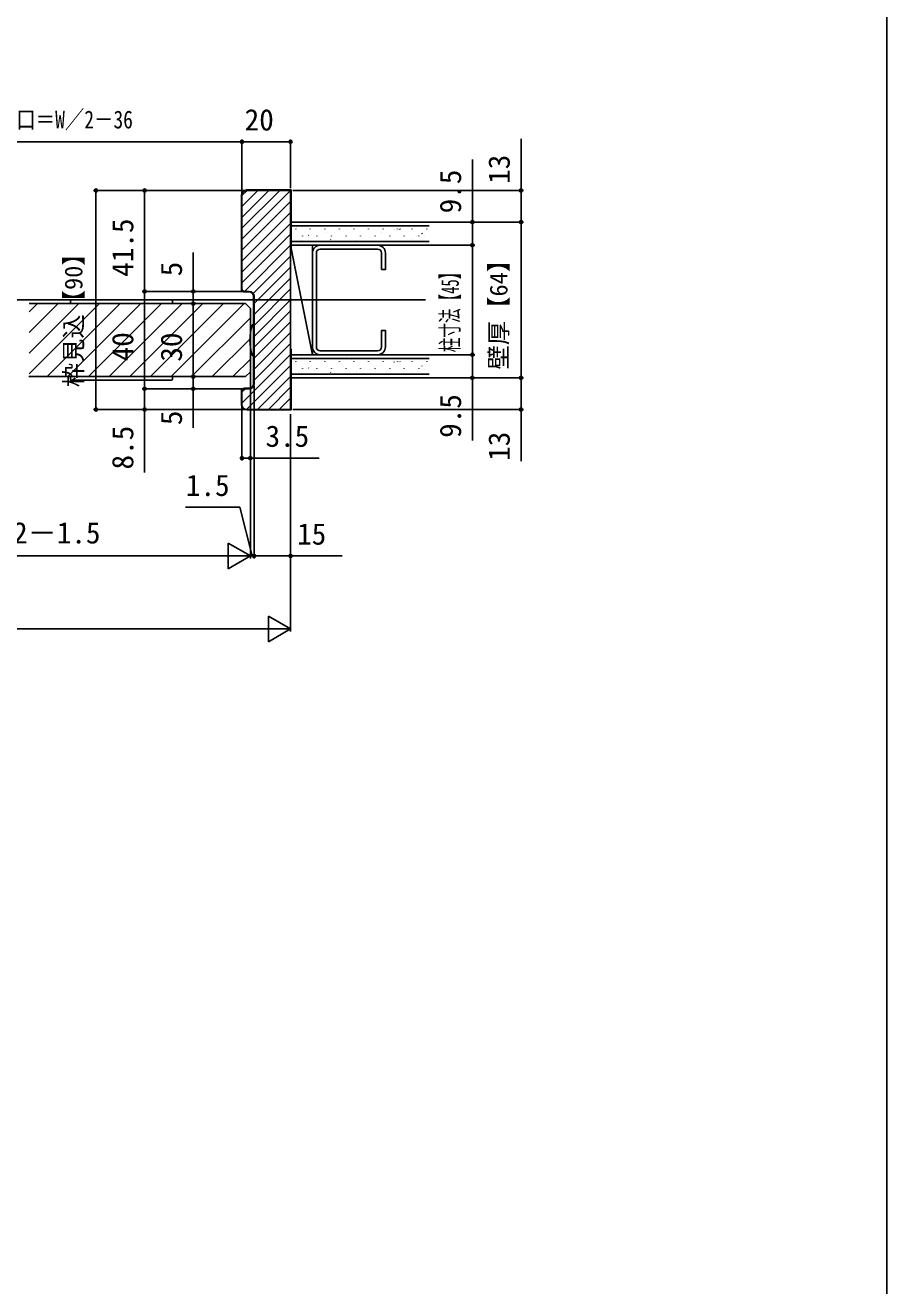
# Model space of a CAD drawing. Units: millimetres, scale not verified. Extents: x -525 to 525, y -783 to 779.
# Drawn here: x 171 to 525, y -76 to 442 of the extents above; entities that cross this region are included whole.
import ezdxf
from ezdxf.enums import TextEntityAlignment as Align

# ---------------------------------------------------------------- set-up
doc = ezdxf.new("R2010")
doc.units = ezdxf.units.MM
doc.header["$LTSCALE"] = 4
for name, color, linetype in [('0-5_YKK_12', 2, 'Continuous'), ('0-6_YKK_13', 4, 'Continuous'), ('0-8_YKK_D', 6, 'Continuous'), ('0-9_YKK_ZWAK', 7, 'Continuous'), ('0-A_YSS_K', 3, 'Continuous'), ('0-B_YSS_KE', 3, 'Continuous')]:
    doc.layers.add(name, color=color, linetype=linetype)
doc.styles.add('ＭＳ ゴシック', font='')
doc.styles.get('ＭＳ ゴシック').set_extended_font_data('MS Gothic')

msp = doc.modelspace()

# ---------------------------------------------------------------- linework, layer by layer
at = {"layer": '0-5_YKK_12'}
for p, q in [((-115.184, 328.752), (335.512, 328.752)), ((172.55, 327.252), (261.468, 327.252)), ((172.55, 323.83), (175.972, 327.252)), ((172.55, 315.345), (184.457, 327.252)), ((172.55, 306.86), (192.943, 327.252)), ((172.55, 298.375), (201.428, 327.252)), ((179.913, 297.252), (209.913, 327.252)), ((188.399, 297.252), (218.399, 327.252)), ((196.884, 297.252), (226.884, 327.252)), ((205.369, 297.252), (235.369, 327.252)), ((213.854, 297.252), (243.854, 327.252)), ((222.34, 297.252), (252.34, 327.252)), ((230.825, 297.252), (260.77, 327.197)), ((263.468, 325.252), (261.468, 327.252)), ((239.31, 297.252), (263.468, 321.41)), ((263.468, 299.252), (263.468, 325.252)), ((247.796, 297.252), (263.468, 312.925)), ((256.281, 297.252), (263.468, 304.44)), ((172.313, 297.252), (261.468, 297.252)), ((263.468, 299.252), (261.468, 297.252))]:
    msp.add_line(p, q, dxfattribs=at)
at = {"layer": '0-6_YKK_13'}
for p, q in [((230.906, 328.752), (190.03, 328.752)), ((230.47, 327.252), (190.466, 327.252)), ((230.47, 327.252), (231.468, 327.252)), ((231.468, 327.252), (231.405, 328.283)), ((264.768, 318.652), (264.488, 318.652)), ((264.488, 305.852), (264.768, 305.852)), ((230.906, 295.752), (190.03, 295.752)), ((230.47, 297.252), (190.466, 297.252)), ((230.47, 297.252), (231.468, 297.252)), ((231.468, 297.252), (231.405, 296.222))]:
    msp.add_line(p, q, dxfattribs=at)
for points in [[(189.531, 328.283), (189.468, 327.252), (190.466, 327.252)], [(189.531, 296.222), (189.468, 297.252), (190.466, 297.252)]]:
    msp.add_lwpolyline(points, dxfattribs=at)
for centre, radius, start, end in [((190.03, 328.252), 0.5, 90, 176.5), ((230.906, 328.252), 0.5, 3.5, 90), ((284.248, 312.252), 20.98, 162.8442, 197.1558), ((264.488, 318.352), 0.3, 90, 162.8442), ((264.488, 306.152), 0.3, 197.1558, 270), ((190.03, 296.252), 0.5, 183.5, 270), ((230.906, 296.252), 0.5, 270, 356.5)]:
    msp.add_arc(centre, radius, start, end, dxfattribs=at)
at = {"layer": '0-8_YKK_D'}
for p, q in [((259.968, 393.752), (133.968, 393.752)), ((259.968, 372.752), (259.968, 394.752)), ((259.968, 372.752), (259.968, 394.752)), ((279.968, 393.752), (259.968, 393.752)), ((279.968, 374.752), (279.968, 394.752)), ((260.968, 373.752), (198.968, 373.752)), ((199.968, 283.752), (199.968, 373.752)), ((260.968, 373.752), (218.968, 373.752)), ((219.968, 373.752), (219.968, 332.252)), ((280.968, 373.752), (375.722, 373.752)), ((335.722, 360.752), (375.722, 360.752)), ((335.722, 360.752), (355.722, 360.752)), ((335.722, 360.752), (375.722, 360.752)), ((374.722, 360.752), (374.722, 296.752)), ((335.722, 351.252), (355.722, 351.252)), ((335.722, 351.252), (355.722, 351.252)), ((354.722, 306.252), (354.722, 351.252)), ((259.968, 332.252), (218.968, 332.252)), ((259.968, 332.252), (218.968, 332.252)), ((219.968, 332.252), (219.968, 292.252)), ((259.968, 332.252), (238.968, 332.252)), ((245.452, 327.252), (238.968, 327.252)), ((245.452, 327.252), (238.968, 327.252)), ((239.968, 327.252), (239.968, 297.252)), ((335.653, 306.252), (355.722, 306.252)), ((335.722, 306.252), (355.722, 306.252)), ((245.452, 297.252), (238.968, 297.252)), ((245.452, 297.252), (238.968, 297.252)), ((263.468, 299.552), (263.468, 222.552)), ((263.468, 299.552), (263.468, 262.752)), ((263.468, 299.552), (263.468, 222.552)), ((335.653, 296.752), (355.722, 296.752)), ((335.722, 296.752), (375.722, 296.752)), ((335.722, 296.752), (375.722, 296.752)), ((259.968, 292.252), (218.968, 292.252)), ((259.968, 292.252), (218.968, 292.252)), ((259.968, 292.252), (238.968, 292.252)), ((264.968, 293.402), (264.968, 222.552)), ((264.968, 293.252), (264.968, 222.552)), ((260.968, 283.752), (198.968, 283.752)), ((261.204, 283.752), (218.968, 283.752)), ((259.968, 284.752), (259.968, 262.752)), ((279.968, 281.752), (279.968, 192.552)), ((280.968, 283.752), (375.722, 283.752)), ((259.968, 263.752), (263.468, 263.752)), ((263.468, 263.752), (291.796, 263.752)), ((263.468, 223.552), (254.375, 228.802)), ((254.375, 228.802), (254.375, 218.302)), ((279.968, 232.346), (279.968, 222.552)), ((114.468, 223.552), (252.968, 223.552)), ((263.468, 223.552), (245.282, 223.552)), ((263.468, 223.552), (254.375, 218.302)), ((263.468, 223.552), (260.918, 223.552)), ((264.968, 223.552), (263.468, 223.552)), ((264.968, 223.552), (263.468, 223.552)), ((264.968, 223.552), (267.518, 223.552)), ((279.968, 193.552), (270.875, 198.802)), ((270.875, 198.802), (270.875, 188.302)), ((269.468, 193.552), (-25.532, 193.552)), ((279.968, 193.552), (261.782, 193.552)), ((279.968, 193.552), (270.875, 188.302))]:
    msp.add_line(p, q, dxfattribs=at)
for points in [[(374.722, 360.752), (374.722, 373.752), (374.722, 395.029)], [(354.722, 351.252), (354.722, 360.752), (354.722, 386.461)], [(239.968, 327.252), (239.968, 332.252), (239.968, 348.307)], [(354.722, 306.252), (354.722, 296.752), (354.722, 271.043)], [(239.968, 297.252), (239.968, 292.252), (239.968, 276.198)], [(374.722, 296.752), (374.722, 283.752), (374.722, 262.475)], [(219.968, 292.252), (219.968, 283.752), (219.968, 257.907)], [(264.218, 223.552), (259.068, 243.552), (236.795, 243.552)], [(264.968, 223.552), (279.968, 223.552), (301.246, 223.552)]]:
    msp.add_lwpolyline(points, dxfattribs=at)
for centre in [(259.968, 393.752), (259.968, 393.752), (279.968, 393.752), (199.968, 373.752), (219.968, 373.752), (374.722, 373.752), (354.722, 360.752), (374.722, 360.752), (374.722, 360.752), (354.722, 351.252), (354.722, 351.252), (219.968, 332.252), (219.968, 332.252), (239.968, 332.252), (239.968, 327.252), (239.968, 327.252), (354.722, 306.252), (354.722, 306.252), (239.968, 297.252), (239.968, 297.252), (354.722, 296.752), (374.722, 296.752), (374.722, 296.752), (219.968, 292.252), (219.968, 292.252), (239.968, 292.252), (199.968, 283.752), (219.968, 283.752), (374.722, 283.752), (259.968, 263.752), (263.468, 263.752), (264.968, 223.552), (264.968, 223.552), (279.968, 223.552)]:
    msp.add_circle(centre, 0.637, dxfattribs=at)
at = {"layer": '0-9_YKK_ZWAK'}
msp.add_lwpolyline([(-524.9, -783.4), (525.1, -783.4), (525.1, 746.6)], dxfattribs=at)
at = {"layer": '0-A_YSS_K'}
for p, q in [((259.968, 371.655), (262.065, 373.752)), ((259.968, 367.165), (266.556, 373.752)), ((259.968, 362.675), (271.046, 373.752)), ((259.968, 358.185), (275.536, 373.752)), ((259.968, 353.694), (279.968, 373.694)), ((259.968, 349.204), (279.968, 369.204)), ((259.968, 344.714), (279.968, 364.714)), ((259.968, 340.224), (279.968, 360.224)), ((279.968, 360.752), (336.968, 360.752)), ((336.968, 359.252), (279.968, 359.252)), ((282.108, 357.812), (282.108, 357.912)), ((282.456, 358.639), (282.449, 358.658)), ((288.088, 357.812), (288.088, 357.912)), ((294.068, 357.812), (294.068, 357.912)), ((299.871, 357.594), (299.864, 357.613)), ((300.048, 357.812), (300.048, 357.912)), ((305.129, 358.792), (305.122, 358.811)), ((306.028, 357.812), (306.028, 357.912)), ((312.008, 357.812), (312.008, 357.912)), ((317.988, 357.812), (317.988, 357.912)), ((322.544, 357.748), (322.538, 357.766)), ((323.968, 357.812), (323.968, 357.912)), ((325.006, 357.756), (324.895, 357.923)), ((327.802, 358.945), (327.796, 358.964)), ((329.948, 357.812), (329.948, 357.912)), ((335.928, 357.812), (335.928, 357.912)), ((259.968, 335.734), (279.968, 355.734)), ((279.968, 352.752), (336.968, 352.752)), ((284.398, 353.153), (284.392, 353.171)), ((284.858, 354.962), (284.858, 355.062)), ((287.502, 355.226), (287.392, 355.393)), ((289.656, 354.35), (289.649, 354.369)), ((290.838, 354.962), (290.838, 355.062)), ((294.647, 356.302), (294.64, 356.321)), ((296.508, 353.457), (296.398, 353.624)), ((296.818, 354.962), (296.818, 355.062)), ((302.798, 354.962), (302.798, 355.062)), ((307.072, 353.306), (307.065, 353.325)), ((308.778, 354.962), (308.778, 355.062)), ((312.329, 354.504), (312.323, 354.522)), ((314.758, 354.962), (314.758, 355.062)), ((317.32, 356.456), (317.313, 356.474)), ((320.738, 354.962), (320.738, 355.062)), ((326.718, 354.962), (326.718, 355.062)), ((329.745, 353.459), (329.738, 353.478)), ((332.698, 354.962), (332.698, 355.062)), ((334.012, 355.987), (333.902, 356.154)), ((335.003, 354.657), (334.996, 354.676)), ((260.977, 332.252), (279.968, 351.244)), ((288.968, 306.252), (279.968, 351.252)), ((279.968, 306.252), (279.968, 351.252)), ((288.968, 351.252), (279.968, 351.252)), ((288.968, 306.252), (288.968, 351.252)), ((288.968, 309.452), (288.968, 348.052)), ((290.568, 348.052), (290.568, 309.452)), ((292.168, 351.252), (315.768, 351.252)), ((315.768, 349.652), (292.168, 349.652)), ((317.368, 341.252), (317.368, 348.052)), ((264.61, 331.395), (279.968, 346.754)), ((264.968, 327.264), (279.968, 342.264)), ((264.968, 322.773), (279.968, 337.773)), ((264.968, 318.283), (279.968, 333.283)), ((264.968, 313.793), (279.968, 328.793)), ((264.968, 309.303), (279.968, 324.303)), ((264.968, 304.813), (279.968, 319.813)), ((264.968, 300.323), (279.968, 315.323)), ((264.968, 295.833), (279.968, 310.833)), ((259.968, 286.342), (279.968, 306.342)), ((288.968, 306.252), (279.968, 306.252)), ((292.168, 307.852), (315.768, 307.852)), ((315.768, 306.252), (292.168, 306.252)), ((322.168, 306.252), (336.968, 306.252)), ((261.87, 283.754), (279.968, 301.852)), ((279.968, 304.752), (336.968, 304.752)), ((282.108, 303.312), (282.108, 303.412)), ((282.456, 304.139), (282.449, 304.158)), ((284.858, 300.462), (284.858, 300.562)), ((287.502, 300.726), (287.392, 300.893)), ((288.088, 303.312), (288.088, 303.412)), ((290.838, 300.462), (290.838, 300.562)), ((294.068, 303.312), (294.068, 303.412)), ((294.647, 301.802), (294.64, 301.821)), ((296.818, 300.462), (296.818, 300.562)), ((299.871, 303.094), (299.864, 303.113)), ((300.048, 303.312), (300.048, 303.412)), ((302.798, 300.462), (302.798, 300.562)), ((305.129, 304.292), (305.122, 304.311)), ((306.028, 303.312), (306.028, 303.412)), ((308.778, 300.462), (308.778, 300.562)), ((312.008, 303.312), (312.008, 303.412)), ((314.758, 300.462), (314.758, 300.562)), ((317.32, 301.956), (317.313, 301.974)), ((317.988, 303.312), (317.988, 303.412)), ((320.738, 300.462), (320.738, 300.562)), ((322.544, 303.248), (322.538, 303.266)), ((323.968, 303.312), (323.968, 303.412)), ((325.006, 303.256), (324.895, 303.423)), ((326.718, 300.462), (326.718, 300.562)), ((327.802, 304.445), (327.796, 304.464)), ((329.948, 303.312), (329.948, 303.412)), ((332.698, 300.462), (332.698, 300.562)), ((334.012, 301.487), (333.902, 301.654)), ((335.928, 303.312), (335.928, 303.412)), ((266.358, 283.752), (279.968, 297.362)), ((336.968, 298.252), (279.968, 298.252)), ((279.968, 296.752), (336.968, 296.752)), ((284.398, 298.653), (284.392, 298.671)), ((289.656, 299.85), (289.649, 299.869)), ((296.508, 298.957), (296.398, 299.124)), ((307.072, 298.806), (307.065, 298.825)), ((312.329, 300.004), (312.323, 300.022)), ((329.745, 298.959), (329.738, 298.978)), ((335.003, 300.157), (334.996, 300.176)), ((259.968, 290.833), (261.388, 292.252)), ((270.848, 283.752), (279.968, 292.872)), ((275.338, 283.752), (279.968, 288.382)), ((279.829, 283.752), (279.968, 283.892))]:
    msp.add_line(p, q, dxfattribs=at)
for points in [[(336.968, 351.252), (279.968, 351.252), (279.968, 360.752)], [(318.968, 348.052), (318.968, 341.252), (317.368, 341.252)], [(317.368, 309.452), (317.368, 316.252), (318.968, 316.252), (318.968, 309.452)], [(324.968, 306.252), (279.968, 306.252), (279.968, 296.752)]]:
    msp.add_lwpolyline(points, dxfattribs=at)
for centre, radius, start, end in [((292.168, 348.052), 3.2, 90, 180), ((292.168, 348.052), 1.6, 90, 180), ((315.768, 348.052), 3.2, 360, 90), ((315.768, 348.052), 1.6, 0, 90), ((292.168, 309.452), 3.2, 180, 270), ((292.168, 309.452), 1.6, 180, 270), ((315.768, 309.452), 1.6, 270, 0), ((315.768, 309.452), 3.2, 270, 0)]:
    msp.add_arc(centre, radius, start, end, dxfattribs=at)
at = {"layer": '0-B_YSS_KE'}
for p, q in [((259.768, 333.252), (259.768, 371.752)), ((259.968, 371.752), (259.968, 333.252)), ((260.968, 332.252), (262.968, 332.252)), ((262.968, 332.052), (260.968, 332.052)), ((264.768, 294.252), (264.768, 330.252)), ((264.968, 330.252), (264.968, 294.252)), ((259.768, 285.752), (259.768, 291.252)), ((259.968, 291.252), (259.968, 285.752)), ((260.968, 292.452), (262.968, 292.452)), ((262.968, 292.252), (260.968, 292.252)), ((261.968, 283.752), (279.968, 283.752))]:
    msp.add_line(p, q, dxfattribs=at)
for points in [[(261.968, 373.952), (280.168, 373.952), (280.168, 348.952), (279.968, 348.952)], [(279.968, 283.752), (279.968, 373.752), (261.968, 373.752)], [(279.968, 308.552), (280.168, 308.552), (280.168, 283.552), (261.968, 283.552)]]:
    msp.add_lwpolyline(points, dxfattribs=at)
for centre, radius, start, end in [((261.968, 371.752), 2.2, 90.00001, 179.99999), ((261.968, 371.752), 2, 90.00001, 179.99999), ((260.968, 333.252), 1.2, 180.00001, 269.99999), ((260.968, 333.252), 1, 180.00001, 269.99999), ((262.968, 330.252), 2, 0.00001, 89.99999), ((262.968, 330.252), 1.8, 0.00001, 89.99999), ((260.968, 291.252), 1.2, 90.00001, 179.99999), ((260.968, 291.252), 1, 90.00001, 179.99999), ((262.968, 294.252), 1.8, 270.00001, 359.99999), ((262.968, 294.252), 2, 270.00001, 359.99999), ((261.968, 285.752), 2.2, 180.00001, 269.99999), ((261.968, 285.752), 2, 180.00001, 269.99999)]:
    msp.add_arc(centre, radius, start, end, dxfattribs=at)

# ---------------------------------------------------------------- texts
at = {"layer": '0-8_YKK_D', "style": 'ＭＳ ゴシック', "width": 0.8}
msp.add_text('有効開口＝W／2－36', height=7.331, dxfattribs=at).set_placement((143.196, 397.059), align=Align.BOTTOM_LEFT)
at = {"layer": '0-8_YKK_D', "style": 'ＭＳ ゴシック'}
for s, p in [('20', (261.105, 395.752)), ('3.5', (269.682, 265.752)), ('1.5', (236.954, 245.552)), ('DW＝W／2－1.5', (123.923, 226.029)), ('15', (282.677, 225.552))]:
    msp.add_text(s, height=8.798, dxfattribs=at).set_placement(p, align=Align.BOTTOM_LEFT)
for s, height, p in [('13', 8.798, (372.722, 376.461)), ('9.5', 8.798, (352.722, 364.348)), ('41.5', 8.798, (217.968, 338.275)), ('枠見込【90】', 7.331, (196.605, 292.871)), ('5', 8.798, (237.968, 338.466)), ('壁厚【64】', 7.331, (371.358, 300.173)), ('40', 8.798, (217.968, 303.525)), ('30', 8.798, (237.968, 303.388)), ('9.5', 8.798, (352.722, 272.088)), ('5', 8.798, (237.968, 277.311)), ('8.5', 8.798, (217.968, 259.088)), ('13', 8.798, (372.722, 262.634))]:
    msp.add_text(s, height=height, rotation=90, dxfattribs=at).set_placement(p, align=Align.BOTTOM_LEFT)
at = {"layer": '0-8_YKK_D', "style": 'ＭＳ ゴシック', "width": 0.6}
msp.add_text('柱寸法【45】', height=7.331, rotation=90, dxfattribs=at).set_placement((351.358, 307.258), align=Align.BOTTOM_LEFT)

doc.saveas('drawing.dxf')
